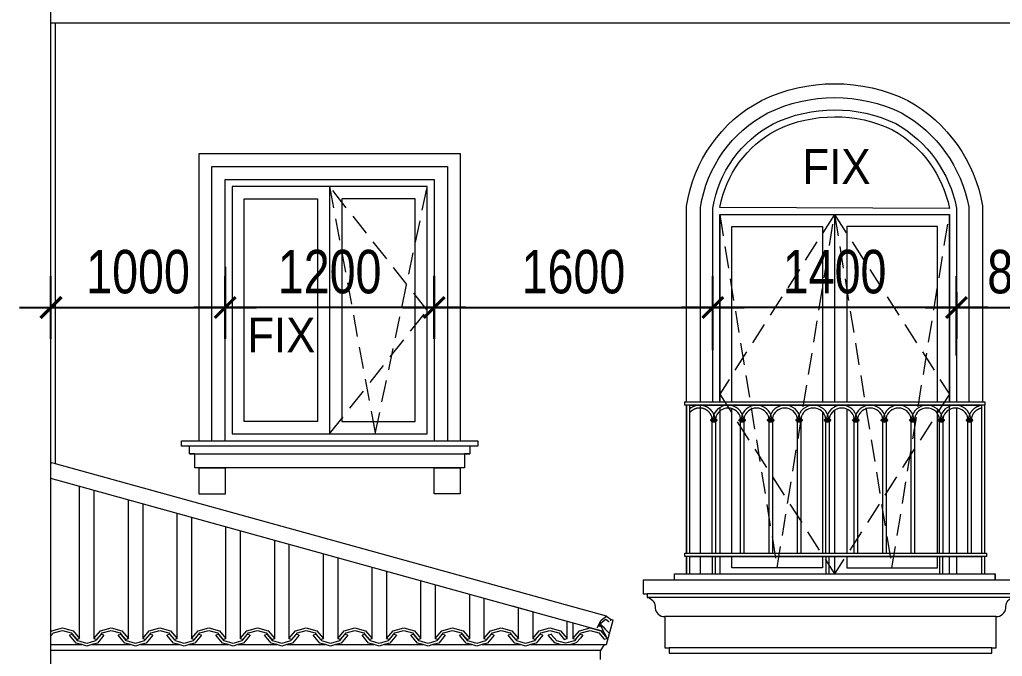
# Model space of a CAD drawing. Header units: millimetres. Extents: x -78046 to 260989, y -99288 to 158505.
# Drawn here: x 187144 to 192787, y 73710 to 77367 of the extents above; entities that cross this region are included whole.
import ezdxf
from ezdxf.xclip import XClip

# ---------------------------------------------------------------- set-up
doc = ezdxf.new("R2010")
doc.units = ezdxf.units.MM
doc.header["$LTSCALE"] = 100
doc.header["$XCLIPFRAME"] = 0
doc.header["$PDMODE"] = 98
doc.linetypes.add('HIDDEN', pattern=[0.375, 0.25, -0.125])
doc.layers.get('Defpoints').update_dxf_attribs({"lineweight": 13})
for name, color, linetype, lineweight in [('-DOOR', 137, 'Continuous', 9), ('-HATCH', 8, 'Continuous', 5), ('-HIDE', 3, 'HIDDEN', 13), ('-LINE1', 7, 'Continuous', 18), ('-TEXT', 7, 'Continuous', 15)]:
    doc.layers.add(name, color=color, linetype=linetype, lineweight=lineweight)
doc.styles.add('AVANH', font='VHAVAN_2.TTF', dxfattribs={"width": 0.8})
doc.styles.add('X-5M-DH-TUM1$0$AVANTH', font='arial.ttf', dxfattribs={"width": 0.9})
doc.dimstyles.new('C_100A3', dxfattribs={"dimscale": 100, "dimtxt": 2.5, "dimasz": 1.2, "dimexe": 1.8, "dimexo": 0, "dimgap": 0.75, "dimtad": 1, "dimdec": 0, "dimzin": 0, "dimdsep": 46, "dimtxsty": 'AVANH', "dimblk": 'ARCHTICK', "dimcen": 0, "dimdle": 1.8, "dimclrd": 256, "dimclre": 256, "dimclrt": 7, "dimadec": 0, "dimazin": 0, "dimtfac": 0.0001, "dimtdec": 0, "dimtix": 1, "dimtmove": 2, "dimatfit": 3, "dimldrblk": 'ARCHTICK', "dimfxl": 1.8, "dimtolj": 1, "dimtzin": 0, "dimarcsym": 0})

# ---------------------------------------------------------------- blocks, each defined once
blk = doc.blocks.new('lancan')
for p, q in [((-1.1, 988.8), (6547.2, 988.8)), ((-1.1, 968.8), (6547.2, 968.8)), ((1956.8, 889), (1948.5, 884)), ((1948.5, 884), (1948.5, 882)), ((1958.4, 884), (1948.5, 884)), ((1948.5, 882), (1956.8, 876.9)), ((1958.4, 882), (1948.5, 882)), ((1954.4, 893), (1954.4, 891)), ((1954.4, 893), (1958.4, 893)), ((1954.4, 891), (1956.8, 891)), ((1954.4, 874.9), (1954.4, 872.9)), ((1954.4, 874.9), (1956.8, 874.9)), ((1954.4, 872.9), (1958.4, 872.9)), ((1956.8, 891), (1956.8, 889)), ((1956.8, 891), (1958.4, 891)), ((1956.8, 889), (1979.2, 889)), ((1956.8, 876.9), (1956.8, 874.9)), ((1956.8, 876.9), (1979.2, 876.9)), ((1956.8, 874.9), (1958.4, 874.9)), ((1958.4, 893), (1977.6, 893)), ((1977.6, 891), (1958.4, 891)), ((1958.4, 882), (1958.4, 884)), ((1958.4, 884), (1977.6, 884)), ((1958.4, 882), (1977.6, 882)), ((1977.6, 874.9), (1958.4, 874.9)), ((1958.4, 120), (1958.4, 872.9)), ((1958.4, 872.9), (1977.6, 872.9)), ((1977.6, 893), (1981.6, 893)), ((1977.6, 891), (1979.2, 891)), ((1977.6, 884), (1977.6, 882)), ((1977.6, 884), (1987.4, 884)), ((1977.6, 882), (1987.4, 882)), ((1977.6, 874.9), (1979.2, 874.9)), ((1977.6, 872.9), (1977.6, 120)), ((1977.6, 872.9), (1981.6, 872.9)), ((1979.2, 889), (1979.2, 891)), ((1979.2, 891), (1981.6, 891)), ((1987.4, 884), (1979.2, 889)), ((1979.2, 876.9), (1987.4, 882)), ((1979.2, 874.9), (1979.2, 876.9)), ((1979.2, 874.9), (1981.6, 874.9)), ((1981.6, 891), (1981.6, 893)), ((1981.6, 872.9), (1981.6, 874.9)), ((1987.4, 882), (1987.4, 884)), ((2120, 889), (2111.7, 884)), ((2111.7, 884), (2111.7, 882)), ((2121.6, 884), (2111.7, 884)), ((2111.7, 882), (2120, 876.9)), ((2121.6, 882), (2111.7, 882)), ((2117.6, 893), (2117.6, 891)), ((2117.6, 893), (2121.6, 893)), ((2117.6, 891), (2120, 891)), ((2117.6, 874.9), (2117.6, 872.9)), ((2117.6, 874.9), (2120, 874.9)), ((2117.6, 872.9), (2121.6, 872.9)), ((2120, 891), (2120, 889)), ((2120, 891), (2121.6, 891)), ((2120, 889), (2142.4, 889)), ((2120, 876.9), (2120, 874.9)), ((2120, 876.9), (2142.4, 876.9)), ((2120, 874.9), (2121.6, 874.9)), ((2121.6, 893), (2140.8, 893)), ((2140.8, 891), (2121.6, 891)), ((2121.6, 882), (2121.6, 884)), ((2121.6, 884), (2140.8, 884)), ((2121.6, 882), (2140.8, 882)), ((2140.8, 874.9), (2121.6, 874.9)), ((2121.6, 120), (2121.6, 872.9)), ((2121.6, 872.9), (2140.8, 872.9)), ((2140.8, 893), (2144.8, 893)), ((2140.8, 891), (2142.4, 891)), ((2140.8, 884), (2140.8, 882)), ((2140.8, 884), (2150.6, 884)), ((2140.8, 882), (2150.6, 882)), ((2140.8, 874.9), (2142.4, 874.9)), ((2140.8, 872.9), (2140.8, 120)), ((2140.8, 872.9), (2144.8, 872.9)), ((2142.4, 889), (2142.4, 891)), ((2142.4, 891), (2144.8, 891)), ((2150.6, 884), (2142.4, 889)), ((2142.4, 876.9), (2150.6, 882)), ((2142.4, 874.9), (2142.4, 876.9)), ((2142.4, 874.9), (2144.8, 874.9)), ((2144.8, 891), (2144.8, 893)), ((2144.8, 872.9), (2144.8, 874.9)), ((2150.6, 882), (2150.6, 884)), ((2283.2, 889), (2274.9, 884)), ((2274.9, 884), (2274.9, 882)), ((2284.8, 884), (2274.9, 884)), ((2274.9, 882), (2283.2, 876.9)), ((2284.8, 882), (2274.9, 882)), ((2280.8, 893), (2280.8, 891)), ((2280.8, 893), (2284.8, 893)), ((2280.8, 891), (2283.2, 891)), ((2280.8, 874.9), (2280.8, 872.9)), ((2280.8, 874.9), (2283.2, 874.9)), ((2280.8, 872.9), (2284.8, 872.9)), ((2283.2, 891), (2283.2, 889)), ((2283.2, 891), (2284.8, 891)), ((2283.2, 889), (2305.6, 889)), ((2283.2, 876.9), (2283.2, 874.9)), ((2283.2, 876.9), (2305.6, 876.9)), ((2283.2, 874.9), (2284.8, 874.9)), ((2284.8, 893), (2304, 893)), ((2304, 891), (2284.8, 891)), ((2284.8, 882), (2284.8, 884)), ((2284.8, 884), (2304, 884)), ((2284.8, 882), (2304, 882)), ((2304, 874.9), (2284.8, 874.9)), ((2284.8, 120), (2284.8, 872.9)), ((2284.8, 872.9), (2304, 872.9)), ((2304, 893), (2308, 893)), ((2304, 891), (2305.6, 891)), ((2304, 884), (2304, 882)), ((2304, 884), (2313.8, 884)), ((2304, 882), (2313.8, 882)), ((2304, 874.9), (2305.6, 874.9)), ((2304, 872.9), (2304, 120)), ((2304, 872.9), (2308, 872.9)), ((2305.6, 889), (2305.6, 891)), ((2305.6, 891), (2308, 891)), ((2313.8, 884), (2305.6, 889)), ((2305.6, 876.9), (2313.8, 882)), ((2305.6, 874.9), (2305.6, 876.9)), ((2305.6, 874.9), (2308, 874.9)), ((2308, 891), (2308, 893)), ((2308, 872.9), (2308, 874.9)), ((2313.8, 882), (2313.8, 884)), ((2446.4, 889), (2438.1, 884)), ((2438.1, 884), (2438.1, 882)), ((2448, 884), (2438.1, 884)), ((2438.1, 882), (2446.4, 876.9)), ((2448, 882), (2438.1, 882)), ((2444, 893), (2444, 891)), ((2444, 893), (2448, 893)), ((2444, 891), (2446.4, 891)), ((2444, 874.9), (2444, 872.9)), ((2444, 874.9), (2446.4, 874.9)), ((2444, 872.9), (2448, 872.9)), ((2446.4, 891), (2446.4, 889)), ((2446.4, 891), (2448, 891)), ((2446.4, 889), (2468.8, 889)), ((2446.4, 876.9), (2446.4, 874.9)), ((2446.4, 876.9), (2468.8, 876.9)), ((2446.4, 874.9), (2448, 874.9)), ((2448, 893), (2467.2, 893)), ((2467.2, 891), (2448, 891)), ((2448, 882), (2448, 884)), ((2448, 884), (2467.2, 884)), ((2448, 882), (2467.2, 882)), ((2467.2, 874.9), (2448, 874.9)), ((2448, 120), (2448, 872.9)), ((2448, 872.9), (2467.2, 872.9)), ((2467.2, 893), (2471.2, 893)), ((2467.2, 891), (2468.8, 891)), ((2467.2, 884), (2467.2, 882)), ((2467.2, 884), (2477, 884)), ((2467.2, 882), (2477, 882)), ((2467.2, 874.9), (2468.8, 874.9)), ((2467.2, 872.9), (2467.2, 120)), ((2467.2, 872.9), (2471.2, 872.9)), ((2468.8, 889), (2468.8, 891)), ((2468.8, 891), (2471.2, 891)), ((2477, 884), (2468.8, 889)), ((2468.8, 876.9), (2477, 882)), ((2468.8, 874.9), (2468.8, 876.9)), ((2468.8, 874.9), (2471.2, 874.9)), ((2471.2, 891), (2471.2, 893)), ((2471.2, 872.9), (2471.2, 874.9)), ((2477, 882), (2477, 884)), ((2609.6, 889), (2601.3, 884)), ((2601.3, 884), (2601.3, 882)), ((2611.2, 884), (2601.3, 884)), ((2601.3, 882), (2609.6, 876.9)), ((2611.2, 882), (2601.3, 882)), ((2607.2, 893), (2607.2, 891)), ((2607.2, 893), (2611.2, 893)), ((2607.2, 891), (2609.6, 891)), ((2607.2, 874.9), (2607.2, 872.9)), ((2607.2, 874.9), (2609.6, 874.9)), ((2607.2, 872.9), (2611.2, 872.9)), ((2609.6, 891), (2609.6, 889)), ((2609.6, 891), (2611.2, 891)), ((2609.6, 889), (2632, 889)), ((2609.6, 876.9), (2609.6, 874.9)), ((2609.6, 876.9), (2632, 876.9)), ((2609.6, 874.9), (2611.2, 874.9)), ((2611.2, 893), (2630.4, 893)), ((2630.4, 891), (2611.2, 891)), ((2611.2, 882), (2611.2, 884)), ((2611.2, 884), (2630.4, 884)), ((2611.2, 882), (2630.4, 882)), ((2630.4, 874.9), (2611.2, 874.9)), ((2611.2, 120), (2611.2, 872.9)), ((2611.2, 872.9), (2630.4, 872.9)), ((2630.4, 893), (2634.4, 893)), ((2630.4, 891), (2632, 891)), ((2630.4, 884), (2630.4, 882)), ((2630.4, 884), (2640.2, 884)), ((2630.4, 882), (2640.2, 882)), ((2630.4, 874.9), (2632, 874.9)), ((2630.4, 872.9), (2630.4, 120)), ((2630.4, 872.9), (2634.4, 872.9)), ((2632, 889), (2632, 891)), ((2632, 891), (2634.4, 891)), ((2640.2, 884), (2632, 889)), ((2632, 876.9), (2640.2, 882)), ((2632, 874.9), (2632, 876.9)), ((2632, 874.9), (2634.4, 874.9)), ((2634.4, 891), (2634.4, 893)), ((2634.4, 872.9), (2634.4, 874.9)), ((2640.2, 882), (2640.2, 884)), ((2772.8, 889), (2764.5, 884)), ((2764.5, 884), (2764.5, 882)), ((2774.4, 884), (2764.5, 884)), ((2764.5, 882), (2772.8, 876.9)), ((2774.4, 882), (2764.5, 882)), ((2770.4, 893), (2770.4, 891)), ((2770.4, 893), (2774.4, 893)), ((2770.4, 891), (2772.8, 891)), ((2770.4, 874.9), (2770.4, 872.9)), ((2770.4, 874.9), (2772.8, 874.9)), ((2770.4, 872.9), (2774.4, 872.9)), ((2772.8, 891), (2772.8, 889)), ((2772.8, 891), (2774.4, 891)), ((2772.8, 889), (2795.2, 889)), ((2772.8, 876.9), (2772.8, 874.9)), ((2772.8, 876.9), (2795.2, 876.9)), ((2772.8, 874.9), (2774.4, 874.9)), ((2774.4, 893), (2793.6, 893)), ((2793.6, 891), (2774.4, 891)), ((2774.4, 882), (2774.4, 884)), ((2774.4, 884), (2793.6, 884)), ((2774.4, 882), (2793.6, 882)), ((2793.6, 874.9), (2774.4, 874.9)), ((2774.4, 120), (2774.4, 872.9)), ((2774.4, 872.9), (2793.6, 872.9)), ((2793.6, 893), (2797.6, 893)), ((2793.6, 891), (2795.2, 891)), ((2793.6, 884), (2793.6, 882)), ((2793.6, 884), (2803.4, 884)), ((2793.6, 882), (2803.4, 882)), ((2793.6, 874.9), (2795.2, 874.9)), ((2793.6, 872.9), (2793.6, 120)), ((2793.6, 872.9), (2797.6, 872.9)), ((2795.2, 889), (2795.2, 891)), ((2795.2, 891), (2797.6, 891)), ((2803.4, 884), (2795.2, 889)), ((2795.2, 876.9), (2803.4, 882)), ((2795.2, 874.9), (2795.2, 876.9)), ((2795.2, 874.9), (2797.6, 874.9)), ((2797.6, 891), (2797.6, 893)), ((2797.6, 872.9), (2797.6, 874.9)), ((2803.4, 882), (2803.4, 884)), ((2936, 889), (2927.7, 884)), ((2927.7, 884), (2927.7, 882)), ((2937.6, 884), (2927.7, 884)), ((2927.7, 882), (2936, 876.9)), ((2937.6, 882), (2927.7, 882)), ((2933.6, 893), (2933.6, 891)), ((2933.6, 893), (2937.6, 893)), ((2933.6, 891), (2936, 891)), ((2933.6, 874.9), (2933.6, 872.9)), ((2933.6, 874.9), (2936, 874.9)), ((2933.6, 872.9), (2937.6, 872.9)), ((2936, 891), (2936, 889)), ((2936, 891), (2937.6, 891)), ((2936, 889), (2958.4, 889)), ((2936, 876.9), (2936, 874.9)), ((2936, 876.9), (2958.4, 876.9)), ((2936, 874.9), (2937.6, 874.9)), ((2937.6, 893), (2956.8, 893)), ((2956.8, 891), (2937.6, 891)), ((2937.6, 882), (2937.6, 884)), ((2937.6, 884), (2956.8, 884)), ((2937.6, 882), (2956.8, 882)), ((2956.8, 874.9), (2937.6, 874.9)), ((2937.6, 120), (2937.6, 872.9)), ((2937.6, 872.9), (2956.8, 872.9)), ((2956.8, 893), (2960.8, 893)), ((2956.8, 891), (2958.4, 891)), ((2956.8, 884), (2956.8, 882)), ((2956.8, 884), (2966.6, 884)), ((2956.8, 882), (2966.6, 882)), ((2956.8, 874.9), (2958.4, 874.9)), ((2956.8, 872.9), (2956.8, 120)), ((2956.8, 872.9), (2960.8, 872.9)), ((2958.4, 889), (2958.4, 891)), ((2958.4, 891), (2960.8, 891)), ((2966.6, 884), (2958.4, 889)), ((2958.4, 876.9), (2966.6, 882)), ((2958.4, 874.9), (2958.4, 876.9)), ((2958.4, 874.9), (2960.8, 874.9)), ((2960.8, 891), (2960.8, 893)), ((2960.8, 872.9), (2960.8, 874.9)), ((2966.6, 882), (2966.6, 884)), ((3099.2, 889), (3090.9, 884)), ((3090.9, 884), (3090.9, 882)), ((3100.8, 884), (3090.9, 884)), ((3090.9, 882), (3099.2, 876.9)), ((3100.8, 882), (3090.9, 882)), ((3096.8, 893), (3096.8, 891)), ((3096.8, 893), (3100.8, 893)), ((3096.8, 891), (3099.2, 891)), ((3096.8, 874.9), (3096.8, 872.9)), ((3096.8, 874.9), (3099.2, 874.9)), ((3096.8, 872.9), (3100.8, 872.9)), ((3099.2, 891), (3099.2, 889)), ((3099.2, 891), (3100.8, 891)), ((3099.2, 889), (3121.6, 889)), ((3099.2, 876.9), (3099.2, 874.9)), ((3099.2, 876.9), (3121.6, 876.9)), ((3099.2, 874.9), (3100.8, 874.9)), ((3100.8, 893), (3120, 893)), ((3120, 891), (3100.8, 891)), ((3100.8, 882), (3100.8, 884)), ((3100.8, 884), (3120, 884)), ((3100.8, 882), (3120, 882)), ((3120, 874.9), (3100.8, 874.9)), ((3100.8, 120), (3100.8, 872.9)), ((3100.8, 872.9), (3120, 872.9)), ((3120, 893), (3124, 893)), ((3120, 891), (3121.6, 891)), ((3120, 884), (3120, 882)), ((3120, 884), (3129.8, 884)), ((3120, 882), (3129.8, 882)), ((3120, 874.9), (3121.6, 874.9)), ((3120, 872.9), (3120, 120)), ((3120, 872.9), (3124, 872.9)), ((3121.6, 889), (3121.6, 891)), ((3121.6, 891), (3124, 891)), ((3129.8, 884), (3121.6, 889)), ((3121.6, 876.9), (3129.8, 882)), ((3121.6, 874.9), (3121.6, 876.9)), ((3121.6, 874.9), (3124, 874.9)), ((3124, 891), (3124, 893)), ((3124, 872.9), (3124, 874.9)), ((3129.8, 882), (3129.8, 884)), ((3262.4, 889), (3254.1, 884)), ((3254.1, 884), (3254.1, 882)), ((3264, 884), (3254.1, 884)), ((3254.1, 882), (3262.4, 876.9)), ((3264, 882), (3254.1, 882)), ((3260, 893), (3260, 891)), ((3260, 893), (3264, 893)), ((3260, 891), (3262.4, 891)), ((3260, 874.9), (3260, 872.9)), ((3260, 874.9), (3262.4, 874.9)), ((3260, 872.9), (3264, 872.9)), ((3262.4, 891), (3262.4, 889)), ((3262.4, 891), (3264, 891)), ((3262.4, 889), (3284.8, 889)), ((3262.4, 876.9), (3262.4, 874.9)), ((3262.4, 876.9), (3284.8, 876.9)), ((3262.4, 874.9), (3264, 874.9)), ((3264, 893), (3283.2, 893)), ((3283.2, 891), (3264, 891)), ((3264, 882), (3264, 884)), ((3264, 884), (3283.2, 884)), ((3264, 882), (3283.2, 882)), ((3283.2, 874.9), (3264, 874.9)), ((3264, 120), (3264, 872.9)), ((3264, 872.9), (3283.2, 872.9)), ((3283.2, 893), (3287.2, 893)), ((3283.2, 891), (3284.8, 891)), ((3283.2, 884), (3283.2, 882)), ((3283.2, 884), (3293, 884)), ((3283.2, 882), (3293, 882)), ((3283.2, 874.9), (3284.8, 874.9)), ((3283.2, 872.9), (3283.2, 120)), ((3283.2, 872.9), (3287.2, 872.9)), ((3284.8, 889), (3284.8, 891)), ((3284.8, 891), (3287.2, 891)), ((3293, 884), (3284.8, 889)), ((3284.8, 876.9), (3293, 882)), ((3284.8, 874.9), (3284.8, 876.9)), ((3284.8, 874.9), (3287.2, 874.9)), ((3287.2, 891), (3287.2, 893)), ((3287.2, 872.9), (3287.2, 874.9)), ((3293, 882), (3293, 884)), ((3425.6, 889), (3417.3, 884)), ((3417.3, 884), (3417.3, 882)), ((3427.2, 884), (3417.3, 884)), ((3417.3, 882), (3425.6, 876.9)), ((3427.2, 882), (3417.3, 882)), ((3423.2, 893), (3423.2, 891)), ((3423.2, 893), (3427.2, 893)), ((3423.2, 891), (3425.6, 891)), ((3423.2, 874.9), (3423.2, 872.9)), ((3423.2, 874.9), (3425.6, 874.9)), ((3423.2, 872.9), (3427.2, 872.9)), ((3425.6, 891), (3425.6, 889)), ((3425.6, 891), (3427.2, 891)), ((3425.6, 889), (3448, 889)), ((3425.6, 876.9), (3425.6, 874.9)), ((3425.6, 876.9), (3448, 876.9)), ((3425.6, 874.9), (3427.2, 874.9)), ((3427.2, 893), (3446.4, 893)), ((3446.4, 891), (3427.2, 891)), ((3427.2, 882), (3427.2, 884)), ((3427.2, 884), (3446.4, 884)), ((3427.2, 882), (3446.4, 882)), ((3446.4, 874.9), (3427.2, 874.9)), ((3427.2, 120), (3427.2, 872.9)), ((3427.2, 872.9), (3446.4, 872.9)), ((3446.4, 893), (3450.4, 893)), ((3446.4, 891), (3448, 891)), ((3446.4, 884), (3446.4, 882)), ((3446.4, 884), (3456.2, 884)), ((3446.4, 882), (3456.2, 882)), ((3446.4, 874.9), (3448, 874.9)), ((3446.4, 872.9), (3446.4, 120)), ((3446.4, 872.9), (3450.4, 872.9)), ((3448, 889), (3448, 891)), ((3448, 891), (3450.4, 891)), ((3456.2, 884), (3448, 889)), ((3448, 876.9), (3456.2, 882)), ((3448, 874.9), (3448, 876.9)), ((3448, 874.9), (3450.4, 874.9)), ((3450.4, 891), (3450.4, 893)), ((3450.4, 872.9), (3450.4, 874.9)), ((3456.2, 882), (3456.2, 884)), ((-1.1, 120), (6547.2, 120)), ((-1.1, 100), (6547.2, 100)), ((-1.1, 0), (6547.2, 0))]:
    blk.add_line(p, q)
for points in [[(1977.6, 100), (1958.4, 100), (1958.4, 0), (1977.6, 0)], [(2630.4, 100), (2611.2, 100), (2611.2, 0), (2630.4, 0)], [(3283.2, 100), (3264, 100), (3264, 0), (3283.2, 0)]]:
    blk.add_lwpolyline(points, close=True)
for centre, radius, start, end in [((1886.4, 879.8), 89.2, 8.5304, 171.4696), ((2049.6, 879.8), 89.2, 8.5304, 171.4696), ((2212.8, 879.8), 89.2, 8.5304, 171.4696), ((2376, 879.8), 89.2, 8.5304, 171.4696), ((2539.2, 879.8), 89.2, 8.5304, 171.4696), ((2702.4, 879.8), 89.2, 8.5304, 171.4696), ((2865.6, 879.8), 89.2, 8.5304, 171.4696), ((3028.8, 879.8), 89.2, 8.5304, 171.4696), ((3192, 879.8), 89.2, 8.5304, 171.4696), ((3355.2, 879.8), 89.2, 8.5304, 171.4696), ((3518.4, 879.8), 89.2, 8.5304, 171.4696), ((1886.4, 879.8), 73.2, 10.4137, 169.5863), ((2049.6, 879.8), 73.2, 10.4137, 169.5863), ((2212.8, 879.8), 73.2, 10.4137, 169.5863), ((2376, 879.8), 73.2, 10.4137, 169.5863), ((2539.2, 879.8), 73.2, 10.4137, 169.5863), ((2702.4, 879.8), 73.2, 10.4137, 169.5863), ((2865.6, 879.8), 73.2, 10.4137, 169.5863), ((3028.8, 879.8), 73.2, 10.4137, 169.5863), ((3192, 879.8), 73.2, 10.4137, 169.5863), ((3355.2, 879.8), 73.2, 10.4137, 169.5863), ((3518.4, 879.8), 73.2, 10.4137, 169.5863)]:
    blk.add_arc(centre, radius, start, end)
blk = doc.blocks.new('_ARCHTICK')
at = {"const_width": 0.15}
blk.add_lwpolyline([(-0.5, -0.5), (0.5, 0.5)], dxfattribs=at)
blk = doc.blocks.new('*D96')
at = {"layer": 'Defpoints', "lineweight": -2, "transparency": 16777216}
for p, q in [((191124.2, 75624.7), (191124.2, 75893.4)), ((192524.2, 75801.3), (192524.2, 75533.4)), ((192704.2, 75713.4), (190944.2, 75713.4))]:
    blk.add_line(p, q, dxfattribs=at)
at = {"layer": 'Defpoints', "color": 0, "transparency": 16777216}
for p in [(192524.2, 75801.3), (191124.2, 75713.4), (191124.2, 75624.7)]:
    blk.add_point(p, dxfattribs=at)
at = {"layer": 'Defpoints', "lineweight": -2, "transparency": 16777216, "xscale": 120, "yscale": 120, "zscale": 120, "rotation": 180}
blk.add_blockref('_ARCHTICK', (191124.2, 75713.4), dxfattribs=at)
at = {"layer": 'Defpoints', "lineweight": -2, "transparency": 16777216, "xscale": 120, "yscale": 120, "zscale": 120}
blk.add_blockref('_ARCHTICK', (192524.2, 75713.4), dxfattribs=at)
at = {"layer": 'Defpoints', "color": 7, "transparency": 16777216, "insert": (191824.2, 75917.7), "char_height": 250, "attachment_point": 5, "style": 'AVANH'}
blk.add_mtext('\\A1;1400', dxfattribs=at)
blk = doc.blocks.new('*D97')
at = {"layer": 'Defpoints', "lineweight": -2, "transparency": 16777216}
for p, q in [((188324, 75946.7), (188324, 75533.4)), ((189524.3, 75894.3), (189524.3, 75533.4)), ((189704.3, 75713.4), (188144, 75713.4))]:
    blk.add_line(p, q, dxfattribs=at)
at = {"layer": 'Defpoints', "color": 0, "transparency": 16777216}
for p in [(188324, 75946.7), (189524.3, 75894.3), (188324, 75713.4)]:
    blk.add_point(p, dxfattribs=at)
at = {"layer": 'Defpoints', "lineweight": -2, "transparency": 16777216, "xscale": 120, "yscale": 120, "zscale": 120, "rotation": 180}
blk.add_blockref('_ARCHTICK', (188324, 75713.4), dxfattribs=at)
at = {"layer": 'Defpoints', "lineweight": -2, "transparency": 16777216, "xscale": 120, "yscale": 120, "zscale": 120}
blk.add_blockref('_ARCHTICK', (189524.3, 75713.4), dxfattribs=at)
at = {"layer": 'Defpoints', "color": 7, "transparency": 16777216, "insert": (188924.2, 75917.7), "char_height": 250, "attachment_point": 5, "style": 'AVANH'}
blk.add_mtext('\\A1;1200', dxfattribs=at)
blk = doc.blocks.new('*D111')
at = {"layer": 'Defpoints', "lineweight": -2, "transparency": 16777216}
for p, q in [((187323.8, 75533.4), (187323.8, 75893.4)), ((188324, 75533.4), (188324, 75893.4)), ((187143.8, 75713.4), (188504, 75713.4))]:
    blk.add_line(p, q, dxfattribs=at)
at = {"layer": 'Defpoints', "color": 0, "transparency": 16777216}
for p in [(188324, 75713.4), (187323.8, 75533.4), (188324, 75533.4)]:
    blk.add_point(p, dxfattribs=at)
at = {"layer": 'Defpoints', "lineweight": -2, "transparency": 16777216, "xscale": 120, "yscale": 120, "zscale": 120, "rotation": 180}
blk.add_blockref('_ARCHTICK', (187323.8, 75713.4), dxfattribs=at)
at = {"layer": 'Defpoints', "lineweight": -2, "transparency": 16777216, "xscale": 120, "yscale": 120, "zscale": 120}
blk.add_blockref('_ARCHTICK', (188324, 75713.4), dxfattribs=at)
at = {"layer": 'Defpoints', "color": 7, "transparency": 16777216, "insert": (187823.9, 75917.7), "char_height": 250, "attachment_point": 5, "style": 'AVANH'}
blk.add_mtext('\\A1;1000', dxfattribs=at)
blk = doc.blocks.new('*D112')
at = {"layer": 'Defpoints', "lineweight": -2, "transparency": 16777216}
for p, q in [((189524.3, 75533.4), (189524.3, 75893.4)), ((191124.2, 75469.1), (191124.2, 75893.4)), ((189344.3, 75713.4), (191304.2, 75713.4))]:
    blk.add_line(p, q, dxfattribs=at)
at = {"layer": 'Defpoints', "color": 0, "transparency": 16777216}
for p in [(191124.2, 75713.4), (189524.3, 75533.4), (191124.2, 75469.1)]:
    blk.add_point(p, dxfattribs=at)
at = {"layer": 'Defpoints', "lineweight": -2, "transparency": 16777216, "xscale": 120, "yscale": 120, "zscale": 120, "rotation": 180}
blk.add_blockref('_ARCHTICK', (189524.3, 75713.4), dxfattribs=at)
at = {"layer": 'Defpoints', "lineweight": -2, "transparency": 16777216, "xscale": 120, "yscale": 120, "zscale": 120}
blk.add_blockref('_ARCHTICK', (191124.2, 75713.4), dxfattribs=at)
at = {"layer": 'Defpoints', "color": 7, "transparency": 16777216, "insert": (190324.2, 75917.7), "char_height": 250, "attachment_point": 5, "style": 'AVANH'}
blk.add_mtext('\\A1;1600', dxfattribs=at)
blk = doc.blocks.new('*D113')
at = {"layer": 'Defpoints', "lineweight": -2, "transparency": 16777216}
for p, q in [((192524.2, 75438), (192524.2, 75893.4)), ((193323.8, 75438), (193323.8, 75893.4)), ((192344.2, 75713.4), (193503.8, 75713.4))]:
    blk.add_line(p, q, dxfattribs=at)
at = {"layer": 'Defpoints', "color": 0, "transparency": 16777216}
for p in [(193323.8, 75713.4), (192524.2, 75438), (193323.8, 75438)]:
    blk.add_point(p, dxfattribs=at)
at = {"layer": 'Defpoints', "lineweight": -2, "transparency": 16777216, "xscale": 120, "yscale": 120, "zscale": 120, "rotation": 180}
blk.add_blockref('_ARCHTICK', (192524.2, 75713.4), dxfattribs=at)
at = {"layer": 'Defpoints', "lineweight": -2, "transparency": 16777216, "xscale": 120, "yscale": 120, "zscale": 120}
blk.add_blockref('_ARCHTICK', (193323.8, 75713.4), dxfattribs=at)
at = {"layer": 'Defpoints', "color": 7, "transparency": 16777216, "insert": (192924, 75917.7), "char_height": 250, "attachment_point": 5, "style": 'AVANH'}
blk.add_mtext('\\A1;800', dxfattribs=at)

msp = doc.modelspace()

# ---------------------------------------------------------------- linework, layer by layer
at = {"layer": '-DOOR', "lineweight": 9}
for p, q in [((188924.2, 76407.8), (188924.2, 74987.8)), ((191164.2, 76248), (191164.2, 75171.8)), ((191823.7, 76248), (191823.7, 75171.8)), ((192484.2, 75171.8), (192484.2, 76248)), ((191234.2, 76178), (191753.7, 76178)), ((191234.2, 75171.8), (191234.2, 76178)), ((191753.7, 76178), (191753.7, 75171.8)), ((192414.2, 76178), (191894.8, 76178)), ((191894.8, 76178), (191894.8, 75171.8)), ((192414.2, 75171.8), (192414.2, 76178)), ((191164.2, 75136), (191164.2, 74303)), ((191234.2, 74303), (191234.2, 75132.6)), ((191823.7, 75151.8), (191823.7, 75140.8)), ((191823.7, 75121.8), (191823.7, 74303)), ((191894.8, 75130.6), (191894.8, 74303)), ((192414.2, 74303), (192414.2, 75130)), ((192484.2, 74303), (192484.2, 75151.8)), ((191753.7, 75116.4), (191753.7, 74303)), ((191164.2, 74283), (191164.2, 74183)), ((191234.2, 74218), (191234.2, 74283)), ((191753.7, 74283), (191753.7, 74218)), ((191823.7, 74283), (191823.7, 74183)), ((191894.8, 74283), (191894.8, 74218)), ((192414.2, 74218), (192414.2, 74283)), ((192484.2, 74183), (192484.2, 74283)), ((191753.7, 74218), (191234.2, 74218)), ((191894.8, 74218), (192414.2, 74218))]:
    msp.add_line(p, q, dxfattribs=at)
msp.add_lwpolyline([(192483.8, 76282.9), (191165.6, 76288.2, -0.23045), (191489.9, 76732.6, -0.226205), (192157.4, 76734.1, -0.216637)], format="xyb", close=True, dxfattribs=at)
for points in [[(189484.3, 74987.8), (189484.3, 76407.8), (188364, 76407.8), (188364, 74987.8), (189484.3, 74987.8)], [(188434, 75057.8), (188434, 76337.8), (188854.2, 76337.8), (188854.2, 75057.8), (188434, 75057.8)], [(189414.3, 75057.8), (189414.3, 76337.8), (188994.2, 76337.8), (188994.2, 75057.8), (189414.3, 75057.8)], [(191164.2, 75171.8), (191164.2, 76248), (191823.7, 76248)], [(191823.7, 76248), (192484.2, 76248), (192484.2, 75171.8)]]:
    msp.add_lwpolyline(points, dxfattribs=at)
at = {"layer": '-HATCH'}
for p, q in [((187348.8, 74815.4), (187348.8, 77348)), ((189774.3, 74917.8), (188074, 74917.8)), ((189729.3, 74917.8), (188119, 74917.8)), ((188119, 74872.8), (189729.3, 74872.8)), ((188149, 74872.8), (189699.3, 74872.8)), ((190496.8, 73852.9), (187323.8, 74730.6)), ((187488.4, 73811.8), (187488.4, 74685.1)), ((187570.3, 74662.4), (187570.3, 73811.8)), ((187768.4, 73811.8), (187768.4, 74607.6)), ((187850.3, 74585), (187850.3, 73811.8)), ((188048.4, 73811.8), (188048.4, 74530.2)), ((188130.3, 74507.5), (188130.3, 73811.8)), ((188328.4, 73811.8), (188328.4, 74452.7)), ((188410.3, 74430.1), (188410.3, 73811.8)), ((188608.4, 73811.8), (188608.4, 74375.3)), ((188690.3, 74352.6), (188690.3, 73811.8)), ((188888.4, 73811.8), (188888.4, 74297.8)), ((188970.3, 74275.2), (188970.3, 73811.8)), ((189168.4, 73811.8), (189168.4, 74220.4)), ((189250.3, 74197.7), (189250.3, 73811.8)), ((189448.4, 73811.8), (189448.4, 74142.9)), ((189530.3, 74120.3), (189530.3, 73811.8)), ((189728.4, 73811.8), (189728.4, 74065.5)), ((192852.2, 74068), (190748.3, 74068)), ((192852.2, 74048), (190748.3, 74048)), ((189810.3, 74042.8), (189810.3, 73811.8)), ((190122.9, 73956.6), (189974.7, 73997.6)), ((190008.4, 73811.8), (190008.4, 73988)), ((190090.3, 73965.4), (190090.3, 73811.8)), ((192752.2, 73938), (190848.3, 73938)), ((190288.4, 73861.9), (190288.4, 73910.6)), ((190288.4, 73862.8), (190288.4, 73888.7)), ((190320.3, 73901.7), (190320.3, 73844.7)), ((190473.7, 73881.6), (190476.1, 73886.3)), ((190476.1, 73886.3), (190476.2, 73886.6)), ((190476.1, 73886.3), (190480.6, 73883.4)), ((190476.2, 73886.6), (190479.7, 73893.6)), ((190490.4, 73882.7), (190476.2, 73886.6)), ((190479.7, 73893.6), (190490.4, 73882.7)), ((190480.6, 73883.4), (190481.2, 73882.3)), ((190481.2, 73882.3), (190494.2, 73878.7)), ((190481.2, 73882.3), (190501.5, 73844.1)), ((190490.4, 73882.7), (190494.2, 73878.7)), ((190494.2, 73878.7), (190507.3, 73865.3)), ((190514.2, 73776.8), (190552, 73916.5)), ((187323.8, 73851.2), (187328.2, 73856.4)), ((187323.8, 73826.6), (187338.6, 73844)), ((187328.2, 73856.4), (187389.4, 73873.4)), ((187338.6, 73844), (187389.4, 73858.2)), ((187389.4, 73873.4), (187450.6, 73856.4)), ((187389.4, 73858.2), (187440.1, 73844)), ((187446.9, 73835.3), (187430, 73830.6)), ((187467.9, 73786), (187430, 73830.6)), ((187440.1, 73844), (187446.9, 73836)), ((187446.9, 73836), (187446.9, 73835.3)), ((187446.9, 73836), (187471.5, 73807)), ((187478.3, 73798.3), (187446.9, 73835.3)), ((187450.6, 73856.4), (187488.4, 73811.8)), ((187570.3, 73811.8), (187608.2, 73856.4)), ((187587.2, 73807), (187611.2, 73835.3)), ((187628.1, 73830.6), (187590.3, 73786)), ((187608.2, 73856.4), (187669.4, 73873.4)), ((187611.2, 73835.3), (187618.6, 73844)), ((187628.1, 73830.6), (187611.2, 73835.3)), ((187618.6, 73844), (187669.4, 73858.2)), ((187669.4, 73873.4), (187730.6, 73856.4)), ((187669.4, 73858.2), (187720.1, 73844)), ((187726.9, 73835.3), (187710, 73830.6)), ((187747.9, 73786), (187710, 73830.6)), ((187720.1, 73844), (187726.9, 73836)), ((187726.9, 73836), (187726.9, 73835.3)), ((187726.9, 73836), (187751.5, 73807)), ((187758.3, 73798.3), (187726.9, 73835.3)), ((187730.6, 73856.4), (187768.4, 73811.8)), ((187850.3, 73811.8), (187888.2, 73856.4)), ((187867.2, 73807), (187891.2, 73835.3)), ((187908.1, 73830.6), (187870.3, 73786)), ((187888.2, 73856.4), (187949.4, 73873.4)), ((187891.2, 73835.3), (187898.6, 73844)), ((187908.1, 73830.6), (187891.2, 73835.3)), ((187898.6, 73844), (187949.4, 73858.2)), ((187949.4, 73873.4), (188010.6, 73856.4)), ((187949.4, 73858.2), (188000.1, 73844)), ((188006.9, 73835.3), (187990, 73830.6)), ((188027.9, 73786), (187990, 73830.6)), ((188000.1, 73844), (188006.9, 73836)), ((188006.9, 73836), (188006.9, 73835.3)), ((188006.9, 73836), (188031.5, 73807)), ((188038.3, 73798.3), (188006.9, 73835.3)), ((188010.6, 73856.4), (188048.4, 73811.8)), ((188130.3, 73811.8), (188168.2, 73856.4)), ((188147.2, 73807), (188171.2, 73835.3)), ((188188.1, 73830.6), (188150.3, 73786)), ((188168.2, 73856.4), (188229.4, 73873.4)), ((188171.2, 73835.3), (188178.6, 73844)), ((188188.1, 73830.6), (188171.2, 73835.3)), ((188178.6, 73844), (188229.4, 73858.2)), ((188229.4, 73873.4), (188290.6, 73856.4)), ((188229.4, 73858.2), (188280.1, 73844)), ((188286.9, 73835.3), (188270, 73830.6)), ((188307.9, 73786), (188270, 73830.6)), ((188280.1, 73844), (188286.9, 73836)), ((188286.9, 73836), (188286.9, 73835.3)), ((188286.9, 73836), (188311.5, 73807)), ((188318.3, 73798.3), (188286.9, 73835.3)), ((188290.6, 73856.4), (188328.4, 73811.8)), ((188410.3, 73811.8), (188448.2, 73856.4)), ((188427.2, 73807), (188451.2, 73835.3)), ((188468.1, 73830.6), (188430.3, 73786)), ((188448.2, 73856.4), (188509.4, 73873.4)), ((188451.2, 73835.3), (188458.6, 73844)), ((188468.1, 73830.6), (188451.2, 73835.3)), ((188458.6, 73844), (188509.4, 73858.2)), ((188509.4, 73873.4), (188570.6, 73856.4)), ((188509.4, 73858.2), (188560.1, 73844)), ((188566.9, 73835.3), (188550, 73830.6)), ((188587.9, 73786), (188550, 73830.6)), ((188560.1, 73844), (188566.9, 73836)), ((188566.9, 73836), (188566.9, 73835.3)), ((188566.9, 73836), (188591.5, 73807)), ((188598.3, 73798.3), (188566.9, 73835.3)), ((188570.6, 73856.4), (188608.4, 73811.8)), ((188690.3, 73811.8), (188728.2, 73856.4)), ((188707.2, 73807), (188731.2, 73835.3)), ((188748.1, 73830.6), (188710.3, 73786)), ((188728.2, 73856.4), (188789.4, 73873.4)), ((188731.2, 73835.3), (188738.6, 73844)), ((188748.1, 73830.6), (188731.2, 73835.3)), ((188738.6, 73844), (188789.4, 73858.2)), ((188789.4, 73873.4), (188850.6, 73856.4)), ((188789.4, 73858.2), (188840.1, 73844)), ((188846.9, 73835.3), (188830, 73830.6)), ((188867.9, 73786), (188830, 73830.6)), ((188840.1, 73844), (188846.9, 73836)), ((188846.9, 73836), (188846.9, 73835.3)), ((188846.9, 73836), (188871.5, 73807)), ((188878.3, 73798.3), (188846.9, 73835.3)), ((188850.6, 73856.4), (188888.4, 73811.8)), ((188970.3, 73811.8), (189008.2, 73856.4)), ((188987.2, 73807), (189011.2, 73835.3)), ((189028.1, 73830.6), (188990.3, 73786)), ((189008.2, 73856.4), (189069.4, 73873.4)), ((189011.2, 73835.3), (189018.6, 73844)), ((189028.1, 73830.6), (189011.2, 73835.3)), ((189018.6, 73844), (189069.4, 73858.2)), ((189069.4, 73873.4), (189130.6, 73856.4)), ((189069.4, 73858.2), (189120.1, 73844)), ((189126.9, 73835.3), (189110, 73830.6)), ((189147.9, 73786), (189110, 73830.6)), ((189120.1, 73844), (189126.9, 73836)), ((189126.9, 73836), (189126.9, 73835.3)), ((189126.9, 73836), (189151.5, 73807)), ((189158.3, 73798.3), (189126.9, 73835.3)), ((189130.6, 73856.4), (189168.4, 73811.8)), ((189250.3, 73811.8), (189288.2, 73856.4)), ((189267.2, 73807), (189291.2, 73835.3)), ((189308.1, 73830.6), (189270.3, 73786)), ((189288.2, 73856.4), (189349.4, 73873.4)), ((189291.2, 73835.3), (189298.6, 73844)), ((189308.1, 73830.6), (189291.2, 73835.3)), ((189298.6, 73844), (189349.4, 73858.2)), ((189349.4, 73873.4), (189410.6, 73856.4)), ((189349.4, 73858.2), (189400.1, 73844)), ((189406.9, 73835.3), (189390, 73830.6)), ((189427.9, 73786), (189390, 73830.6)), ((189400.1, 73844), (189406.9, 73836)), ((189406.9, 73836), (189406.9, 73835.3)), ((189406.9, 73836), (189431.5, 73807)), ((189438.3, 73798.3), (189406.9, 73835.3)), ((189410.6, 73856.4), (189448.4, 73811.8)), ((189530.3, 73811.8), (189568.2, 73856.4)), ((189547.2, 73807), (189571.2, 73835.3)), ((189588.1, 73830.6), (189550.3, 73786)), ((189568.2, 73856.4), (189629.4, 73873.4)), ((189571.2, 73835.3), (189578.6, 73844)), ((189588.1, 73830.6), (189571.2, 73835.3)), ((189578.6, 73844), (189629.4, 73858.2)), ((189629.4, 73873.4), (189690.6, 73856.4)), ((189629.4, 73858.2), (189680.1, 73844)), ((189686.9, 73835.3), (189670, 73830.6)), ((189707.9, 73786), (189670, 73830.6)), ((189680.1, 73844), (189686.9, 73836)), ((189686.9, 73836), (189686.9, 73835.3)), ((189686.9, 73836), (189711.5, 73807)), ((189718.3, 73798.3), (189686.9, 73835.3)), ((189690.6, 73856.4), (189728.4, 73811.8)), ((189810.3, 73811.8), (189848.2, 73856.4)), ((189827.2, 73807), (189851.2, 73835.3)), ((189868.1, 73830.6), (189830.3, 73786)), ((189848.2, 73856.4), (189909.4, 73873.4)), ((189851.2, 73835.3), (189858.6, 73844)), ((189868.1, 73830.6), (189851.2, 73835.3)), ((189858.6, 73844), (189909.4, 73858.2)), ((189909.4, 73873.4), (189970.6, 73856.4)), ((189909.4, 73858.2), (189960.1, 73844)), ((189966.9, 73835.3), (189950, 73830.6)), ((189987.9, 73786), (189950, 73830.6)), ((189960.1, 73844), (189966.9, 73836)), ((189966.9, 73836), (189966.9, 73835.3)), ((189966.9, 73836), (189991.5, 73807)), ((189998.3, 73798.3), (189966.9, 73835.3)), ((189970.6, 73856.4), (190008.4, 73811.8)), ((190090.3, 73811.8), (190128.2, 73856.4)), ((190107.2, 73807), (190131.2, 73835.3)), ((190148.1, 73830.6), (190110.3, 73786)), ((190128.2, 73856.4), (190189.4, 73873.4)), ((190131.2, 73835.3), (190138.6, 73844)), ((190148.1, 73830.6), (190131.2, 73835.3)), ((190138.6, 73844), (190189.4, 73858.2)), ((190196.9, 73835.6), (190180, 73830.9)), ((190217.9, 73786.3), (190180, 73830.9)), ((190189.4, 73873.4), (190250.6, 73856.4)), ((190189.4, 73858.2), (190240.1, 73844)), ((190196.9, 73838.5), (190196.9, 73835.6)), ((190228.3, 73798.6), (190196.9, 73835.6)), ((190240.1, 73844), (190271.5, 73807)), ((190250.6, 73856.4), (190288.4, 73811.8)), ((190288.4, 73862.4), (190288.4, 73862.8)), ((190288.4, 73861.5), (190288.4, 73861.9)), ((190288.4, 73861), (190288.4, 73861.5)), ((190288.4, 73841.3), (190288.4, 73861)), ((190288.4, 73811.8), (190288.4, 73841.3)), ((190320.3, 73866.6), (190320.3, 73854.2)), ((190320.3, 73812.1), (190358.2, 73856.7)), ((190320.3, 73854.2), (190320.3, 73853.7)), ((190320.3, 73853.7), (190320.3, 73853.2)), ((190320.3, 73853.2), (190320.3, 73852.8)), ((190320.3, 73852.8), (190320.3, 73852.3)), ((190320.3, 73844.7), (190320.3, 73812.1)), ((190337.2, 73807.4), (190361.2, 73835.6)), ((190358.2, 73856.7), (190419.4, 73873.7)), ((190361.2, 73835.6), (190365, 73840.1)), ((190378.1, 73830.9), (190361.2, 73835.6)), ((190378.1, 73830.9), (190363.9, 73814.2)), ((190365, 73840.1), (190365.4, 73840.5)), ((190365.4, 73840.5), (190365.7, 73840.9)), ((190365.7, 73840.9), (190366, 73841.3)), ((190366, 73841.3), (190366.3, 73841.6)), ((190366.3, 73841.6), (190368.6, 73844.4)), ((190368.6, 73844.4), (190419.4, 73858.5)), ((190419.4, 73873.7), (190480.6, 73856.7)), ((190419.4, 73858.5), (190470.1, 73844.4)), ((190470.1, 73844.4), (190501.5, 73807.4)), ((190480.6, 73856.7), (190518.4, 73812.1)), ((190501.5, 73844.1), (190518.4, 73812.3)), ((190507.3, 73865.3), (190531.1, 73840.8)), ((187323.8, 73776.8), (187500.7, 73776.8)), ((187500.7, 73776.8), (187467.9, 73786)), ((187471.5, 73807), (187488.4, 73811.8)), ((187529.1, 73784.2), (187478.3, 73798.3)), ((187529.1, 73768.9), (187500.7, 73776.8)), ((187579.8, 73798.3), (187529.1, 73784.2)), ((187557.4, 73776.8), (187529.1, 73768.9)), ((187590.3, 73786), (187557.4, 73776.8)), ((187557.4, 73776.8), (187780.7, 73776.8)), ((187570.3, 73811.8), (187587.2, 73807)), ((187587.2, 73807), (187579.8, 73798.3)), ((187780.7, 73776.8), (187747.9, 73786)), ((187751.5, 73807), (187768.4, 73811.8)), ((187809.1, 73784.2), (187758.3, 73798.3)), ((187809.1, 73768.9), (187780.7, 73776.8)), ((187859.8, 73798.3), (187809.1, 73784.2)), ((187837.4, 73776.8), (187809.1, 73768.9)), ((187870.3, 73786), (187837.4, 73776.8)), ((187837.4, 73776.8), (188060.7, 73776.8)), ((187850.3, 73811.8), (187867.2, 73807)), ((187867.2, 73807), (187859.8, 73798.3)), ((188060.7, 73776.8), (188027.9, 73786)), ((188031.5, 73807), (188048.4, 73811.8)), ((188089.1, 73784.2), (188038.3, 73798.3)), ((188089.1, 73768.9), (188060.7, 73776.8)), ((188139.8, 73798.3), (188089.1, 73784.2)), ((188117.4, 73776.8), (188089.1, 73768.9)), ((188150.3, 73786), (188117.4, 73776.8)), ((188117.4, 73776.8), (188340.7, 73776.8)), ((188130.3, 73811.8), (188147.2, 73807)), ((188147.2, 73807), (188139.8, 73798.3)), ((188340.7, 73776.8), (188307.9, 73786)), ((188311.5, 73807), (188328.4, 73811.8)), ((188369.1, 73784.2), (188318.3, 73798.3)), ((188369.1, 73768.9), (188340.7, 73776.8)), ((188419.8, 73798.3), (188369.1, 73784.2)), ((188397.4, 73776.8), (188369.1, 73768.9)), ((188430.3, 73786), (188397.4, 73776.8)), ((188397.4, 73776.8), (188620.7, 73776.8)), ((188410.3, 73811.8), (188427.2, 73807)), ((188427.2, 73807), (188419.8, 73798.3)), ((188620.7, 73776.8), (188587.9, 73786)), ((188591.5, 73807), (188608.4, 73811.8)), ((188649.1, 73784.2), (188598.3, 73798.3)), ((188649.1, 73768.9), (188620.7, 73776.8)), ((188699.8, 73798.3), (188649.1, 73784.2)), ((188677.4, 73776.8), (188649.1, 73768.9)), ((188710.3, 73786), (188677.4, 73776.8)), ((188677.4, 73776.8), (188900.7, 73776.8)), ((188690.3, 73811.8), (188707.2, 73807)), ((188707.2, 73807), (188699.8, 73798.3)), ((188900.7, 73776.8), (188867.9, 73786)), ((188871.5, 73807), (188888.4, 73811.8)), ((188929.1, 73784.2), (188878.3, 73798.3)), ((188929.1, 73768.9), (188900.7, 73776.8)), ((188979.8, 73798.3), (188929.1, 73784.2)), ((188957.4, 73776.8), (188929.1, 73768.9)), ((188990.3, 73786), (188957.4, 73776.8)), ((188957.4, 73776.8), (189180.7, 73776.8)), ((188970.3, 73811.8), (188987.2, 73807)), ((188987.2, 73807), (188979.8, 73798.3)), ((189180.7, 73776.8), (189147.9, 73786)), ((189151.5, 73807), (189168.4, 73811.8)), ((189209.1, 73784.2), (189158.3, 73798.3)), ((189209.1, 73768.9), (189180.7, 73776.8)), ((189259.8, 73798.3), (189209.1, 73784.2)), ((189237.4, 73776.8), (189209.1, 73768.9)), ((189270.3, 73786), (189237.4, 73776.8)), ((189237.4, 73776.8), (189460.7, 73776.8)), ((189250.3, 73811.8), (189267.2, 73807)), ((189267.2, 73807), (189259.8, 73798.3)), ((189460.7, 73776.8), (189427.9, 73786)), ((189431.5, 73807), (189448.4, 73811.8)), ((189489.1, 73784.2), (189438.3, 73798.3)), ((189489.1, 73768.9), (189460.7, 73776.8)), ((189539.8, 73798.3), (189489.1, 73784.2)), ((189517.4, 73776.8), (189489.1, 73768.9)), ((189550.3, 73786), (189517.4, 73776.8)), ((189517.4, 73776.8), (189740.7, 73776.8)), ((189530.3, 73811.8), (189547.2, 73807)), ((189547.2, 73807), (189539.8, 73798.3)), ((189740.7, 73776.8), (189707.9, 73786)), ((189711.5, 73807), (189728.4, 73811.8)), ((189769.1, 73784.2), (189718.3, 73798.3)), ((189769.1, 73768.9), (189740.7, 73776.8)), ((189819.8, 73798.3), (189769.1, 73784.2)), ((189797.4, 73776.8), (189769.1, 73768.9)), ((189830.3, 73786), (189797.4, 73776.8)), ((189797.4, 73776.8), (190020.7, 73776.8)), ((189810.3, 73811.8), (189827.2, 73807)), ((189827.2, 73807), (189819.8, 73798.3)), ((190020.7, 73776.8), (189987.9, 73786)), ((189991.5, 73807), (190008.4, 73811.8)), ((190049.1, 73784.2), (189998.3, 73798.3)), ((190049.1, 73768.9), (190020.7, 73776.8)), ((190099.8, 73798.3), (190049.1, 73784.2)), ((190077.4, 73776.8), (190049.1, 73768.9)), ((190110.3, 73786), (190077.4, 73776.8)), ((190077.4, 73776.8), (190514.2, 73776.8)), ((190090.3, 73811.8), (190107.2, 73807)), ((190107.2, 73807), (190099.8, 73798.3)), ((190248.9, 73777.7), (190217.9, 73786.3)), ((190279.1, 73784.5), (190228.3, 73798.6)), ((190271.5, 73807), (190288.4, 73811.8)), ((190329.8, 73798.6), (190279.1, 73784.5)), ((190340.3, 73786.3), (190309.3, 73777.7)), ((190320.3, 73812.1), (190337.2, 73807.4)), ((190337.2, 73807.4), (190329.8, 73798.6)), ((190363.9, 73814.2), (190340.3, 73786.3)), ((190500.3, 73776.8), (190479.6, 73742.8)), ((190501.5, 73807.4), (190518.4, 73812.1)), ((190479.3, 73742.8), (187323.8, 73742.8)), ((192727.2, 73758), (190873.3, 73758))]:
    msp.add_line(p, q, dxfattribs=at)
msp.add_lwpolyline([(191054.2, 75171.8), (191054.2, 76289.1, -0.237928), (191440.4, 76830.8, -0.228081), (192208.3, 76831.7, -0.222758), (192594.2, 76290.9), (192594.2, 75171.8)], format="xyb", dxfattribs=at)
for points in [[(188247.8, 74947.8), (188247.8, 76524.1), (189600.5, 76524.1), (189600.5, 74947.8)], [(191054.2, 74303), (191054.2, 75151.8)], [(191054.2, 74183), (191054.2, 74283)]]:
    msp.add_lwpolyline(points, dxfattribs=at)
for points in [[(190964.3, 75171.8), (192686.2, 75171.8), (192686.2, 75151.8), (190964.3, 75151.8)], [(190993.4, 75151.8), (190974.2, 75151.8), (190974.2, 74303), (190993.4, 74303)], [(192686.2, 75151.8), (192667, 75151.8), (192667, 74303), (192686.2, 74303)], [(190963.9, 74303), (192696.2, 74303), (192696.2, 74283), (190963.9, 74283)], [(190993.4, 74283), (190974.2, 74283), (190974.2, 74183), (190993.4, 74183)], [(192686.2, 74283), (192667, 74283), (192667, 74183), (192686.2, 74183)]]:
    msp.add_lwpolyline(points, close=True, dxfattribs=at)
at = {"layer": '-HIDE', "ltscale": 5}
for p, q in [((189484.3, 75697.8), (188924.2, 76407.8)), ((188924.2, 74987.8), (189484.3, 75697.8))]:
    msp.add_line(p, q, dxfattribs=at)
for points in [[(188924.2, 76407.8), (189186.1, 74987.8), (189484.3, 76407.8)], [(191823.7, 76248), (191164.2, 75215.5), (191823.7, 74183)], [(191164.2, 76248), (191494, 74218), (191823.7, 76248)], [(191823.7, 76248), (192483.2, 75215.5), (191823.7, 74183)], [(191823.7, 76248), (192153.5, 74218), (192483.2, 76248)]]:
    msp.add_lwpolyline(points, dxfattribs=at)
at = {"layer": '-LINE1', "color": 0, "lineweight": 20}
for p, q in [((187323.8, 66748), (187323.8, 81398)), ((187323.8, 77348), (193323.8, 77348)), ((187323.8, 74819.9), (187323.8, 77248)), ((187323.8, 74819.9), (187326.1, 74821.7)), ((187348.8, 74815.4), (187326.1, 74821.7)), ((190513.2, 73940.4), (187348.8, 74815.4)), ((192746.2, 74148), (192746.2, 74183)), ((190483.1, 73917.1), (190513.2, 73940.4)), ((190513.2, 73940.4), (190535.6, 73925.1)), ((190461.4, 73873.5), (190483.1, 73917.1)), ((190479.7, 73893.6), (190484.8, 73903.9)), ((190484.8, 73903.9), (190503.2, 73918.1)), ((190503.2, 73918.1), (190509.8, 73923.2)), ((190509.8, 73923.2), (190528.3, 73910.5)), ((190528.3, 73910.5), (190528.5, 73909.1)), ((190535.6, 73925.1), (190536.1, 73920.9)), ((190552, 73916.5), (190536.1, 73920.9)), ((190536.1, 73920.9), (190537.1, 73913.2)), ((190500.3, 73776.8), (190500.3, 73776.8)), ((190479.3, 73742.8), (190479.4, 73742.8)), ((190479.4, 73742.8), (190479.6, 73742.8)), ((190479.6, 73691.2), (190479.6, 73742.8))]:
    msp.add_line(p, q, dxfattribs=at)
for points in [[(190974.2, 75171.8), (190974.2, 76295.1, -0.240396), (191404.3, 76902.3, -0.229168), (192245.2, 76902.7, -0.225824), (192674.2, 76298), (192674.2, 75171.8)], [(191124.2, 75171.8), (191124.2, 76283.7, -0.235397), (191471.9, 76768.3, -0.226948), (192175.9, 76769.6, -0.21963), (192524.2, 76284.3), (192524.2, 75171.8)], [(190724.3, 74148), (190724.3, 74068), (190748.3, 74068), (190748.3, 74048, -0.340938), (190793.2, 73996.2, 0.370015), (190838.3, 73938), (190848.3, 73938), (190848.3, 73758), (190873.3, 73758), (190873.3, 73728), (192727.2, 73728), (192727.2, 73758), (192752.2, 73758), (192752.2, 73938), (192762.2, 73938, 0.370015), (192807.3, 73996.2, -0.340938), (192852.2, 74048), (192852.2, 74068), (192876.2, 74068), (192876.2, 74148), (190724.3, 74148)]]:
    msp.add_lwpolyline(points, format="xyb", dxfattribs=at)
for points in [[(188174, 74947.8), (188174, 76597.8), (189674.3, 76597.8), (189674.3, 74947.8)], [(188324, 74947.8), (188324, 76447.8), (189524.3, 76447.8), (189524.3, 74947.8)], [(190974.2, 74303), (190974.2, 75151.8)], [(192524.2, 75135.7), (192524.2, 74303)], [(188074, 74947.8), (189774.3, 74947.8), (189774.3, 74917.8), (189729.3, 74917.8), (189729.3, 74872.8), (189699.3, 74872.8), (189699.3, 74792.8), (188149, 74792.8), (188149, 74872.8), (188119, 74872.8), (188119, 74917.8), (188074, 74917.8), (188074, 74947.8)], [(190974.2, 74183), (190974.2, 74283)], [(192524.2, 74283), (192524.2, 74183)]]:
    msp.add_lwpolyline(points, dxfattribs=at)
for points in [[(188174.1, 74792.8), (188324, 74792.8), (188324, 74641.8), (188174.1, 74641.8)], [(189524.3, 74792.8), (189674.2, 74792.8), (189674.2, 74642.8), (189524.3, 74642.8)], [(190904.3, 74183), (192746.2, 74183), (192746.2, 74148), (190904.3, 74148)]]:
    msp.add_lwpolyline(points, close=True, dxfattribs=at)

# ---------------------------------------------------------------- block references
at = {"layer": '-HATCH'}
ref = msp.add_blockref('lancan', (189162.7, 74183), dxfattribs=at)
XClip(ref).set_block_clipping_path([(1830.7562064429, -0.0358389711), (3504.3574402429, 1019.8692200854)])

# ---------------------------------------------------------------- texts
at = {"layer": '-TEXT', "color": 2, "style": 'X-5M-DH-TUM1$0$AVANTH', "width": 0.9}
for p in [(191639.2, 76423), (188451.1, 75455.1)]:
    msp.add_text('FIX', height=200, dxfattribs=at).set_placement(p)

# ---------------------------------------------------------------- dimensions: what is measured, and where the dimension line sits
at = {"layer": 'Defpoints', "color": 2}
for base, p1, p2, picture, middle in [((188324, 75713.4), (187323.8, 75533.4), (188324, 75533.4), '*D111', (187823.9, 75917.7)), ((188324, 75713.4), (189524.3, 75894.3), (188324, 75946.7), '*D97', (188924.2, 75917.7)), ((191124.2, 75713.4), (189524.3, 75533.4), (191124.2, 75469.1), '*D112', (190324.2, 75917.7)), ((191124.2, 75713.4), (192524.2, 75801.3), (191124.2, 75624.7), '*D96', (191824.2, 75917.7)), ((193323.8, 75713.4), (192524.2, 75438), (193323.8, 75438), '*D113', (192924, 75917.7))]:
    dim = msp.add_linear_dim(base=base, p1=p1, p2=p2, dimstyle='C_100A3', dxfattribs=at)
    dim.commit()
    dim.dimension.update_dxf_attribs({"geometry": picture, "text_midpoint": middle})

doc.saveas('drawing.dxf')
